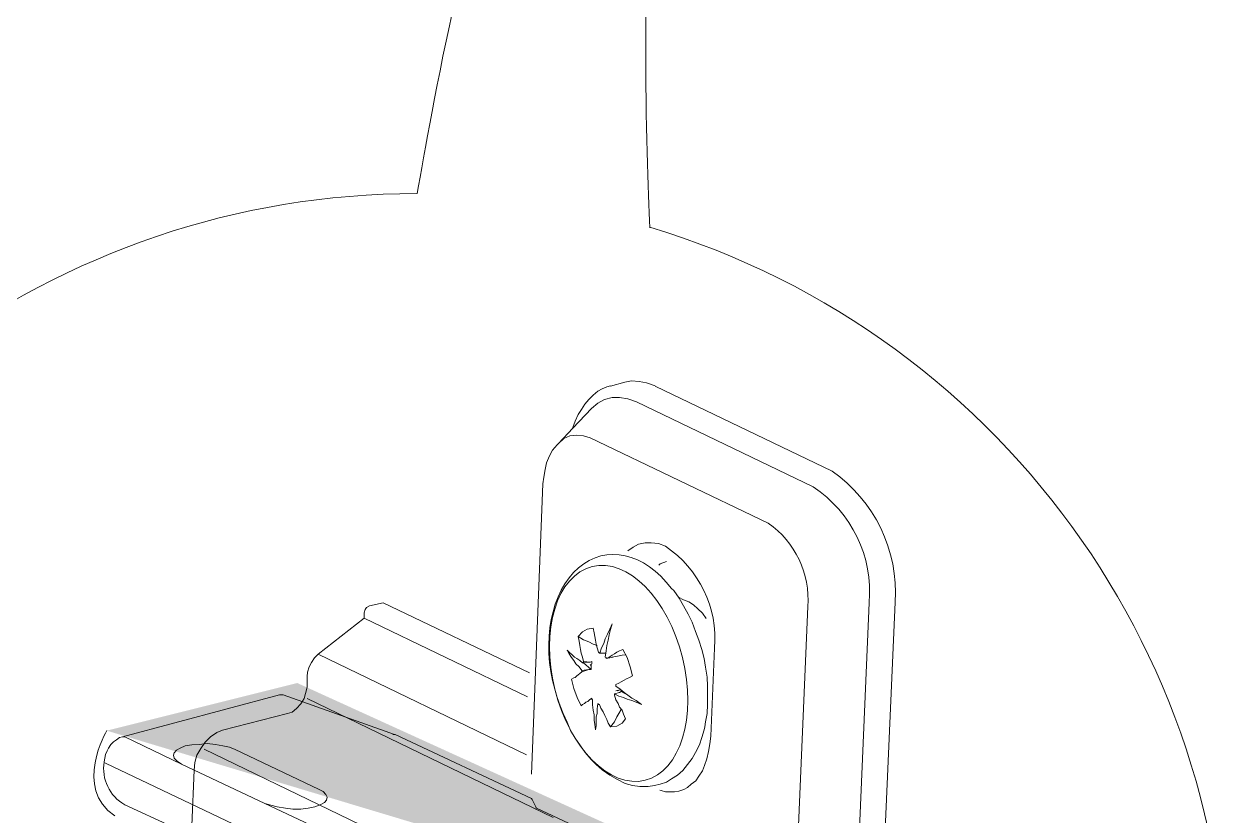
# Model space of a CAD drawing. Header units: metres. Extents: x -11.5 to 7.4, y -3.8 to 5.9.
# Drawn here: x 6.9705 to 7.0997, y -0.4027 to -0.3176 of the extents above; entities that cross this region are included whole.
import ezdxf

# ---------------------------------------------------------------- set-up
doc = ezdxf.new("R2010")
doc.units = ezdxf.units.M
doc.header["$MEASUREMENT"] = 0
doc.layers.add('PDF13_Geometry_Num_Penna__1_Num_Penna__255', color=255, linetype='Continuous', lineweight=18)
doc.layers.add('PDF13_Geometry_Num_Penna__7_Num_Penna__7', color=7, linetype='Continuous', lineweight=18)

msp = doc.modelspace()

# ---------------------------------------------------------------- hatches: boundary and pattern name
at = {"layer": 'PDF13_Geometry_Num_Penna__1_Num_Penna__255', "linetype": 'Continuous', "lineweight": 18}
msp.add_hatch(color=255, dxfattribs=at).paths.add_polyline_path([(7.081834065111334, -0.4243435840558156), (7.070306990880891, -0.4205180155645447), (6.999816530231994, -0.388401176429249), (6.97933978790299, -0.3935203620114986)])

# ---------------------------------------------------------------- linework, layer by layer
at = {"layer": 'PDF13_Geometry_Num_Penna__7_Num_Penna__7', "color": 7, "linetype": 'Continuous', "lineweight": 18, "flags": 128}
for points in [[(7.012687344608793, -0.3357783565159815), (7.012670145521165, -0.3357783565159815, 0.3345977591515129), (6.928942529928964, -0.3988695239654794)], [(7.064603036319243, -0.4064978107316017), (7.064186572697361, -0.4061845416354943), (7.063776251606773, -0.405775449051168), (7.063455611473112, -0.4052926460912873), (7.063211138727523, -0.4046304812175574), (7.063114086733044, -0.4040051715316038), (7.063047747395046, -0.4033282645827629), (7.064088660748499, -0.3797007722506898, 0.2618593769057354), (7.057297478147424, -0.365609805457213), (7.038281429760655, -0.3564672618759541)], [(7.061597495756015, -0.4077245970820771), (7.061179803627873, -0.4074801243364883), (7.060867763038026, -0.4070624322083471), (7.060547122904365, -0.4065955998298358), (7.060355475927922, -0.4060869982385116), (7.060205598164295, -0.4054567745275213), (7.060205598164295, -0.4048830621044566), (7.061277469875483, -0.3797673572899409, 0.2767769410688973), (7.055266388749022, -0.3673139893400306), (7.036266310943626, -0.3581689887462529)], [(7.054856804762192, -0.4107977054895642), (7.05463444512927, -0.4103210450609804), (7.054388743877421, -0.4098235000259871), (7.054060732706207, -0.4091895907962204), (7.053711836928581, -0.4085212833911935), (7.053495619826956, -0.4079561705119437), (7.054700784467272, -0.3801844351649519, 0.2646934567821916), (7.050423125672598, -0.3712040544099127), (7.0312965117225, -0.3620541397910966)], [(7.035342719937928, -0.374202223935586), (7.035915203854737, -0.3738005023888151), (7.036480316733988, -0.3734724912175977), (7.037211277958233, -0.373325070466489), (7.037873442831964, -0.373325070466489), (7.038660915344137, -0.3733840387669316), (7.039390648062124, -0.3737036960955864, -0.2724819425793218), (7.044671750769341, -0.3846412101722203), (7.044263886691276, -0.3941252784935489), (7.044166834696794, -0.3949213505495361), (7.04400958589561, -0.3957481352620045), (7.043846194563134, -0.3965356077741768), (7.043601721817545, -0.3972653404921651), (7.04337076264081, -0.397830453371415), (7.042967812587779, -0.3984029372882203), (7.042642258429078, -0.3989017108294712), (7.04214102787531, -0.3992813192635767), (7.041763876453723, -0.399630215041201), (7.041353555363136, -0.399853803180382), (7.040841268253034, -0.4000110519815658), (7.040380578405818, -0.4001068754697856), (7.03989531843342, -0.4001068754697856), (7.039390402360871, -0.4001068754697856), (7.038919884463583, -0.3999582262124175), (7.038770006699957, -0.3999066289495303)], [(6.986198169796447, -0.4047291302701739), (6.986279251209558, -0.4037721238942265), (6.981271859696898, -0.4014809597207449, -0.3164774494571359), (6.979066568110937, -0.3968750440536049)]]:
    msp.add_lwpolyline(points, format="xyb", dxfattribs=at)
for points in [[(7.033474899021384, -0.3564665247721992), (7.033095290587276, -0.3565562057291238), (7.032596517046027, -0.3567859363996018), (7.032113714086146, -0.3570328661577085), (7.03163828216382, -0.3574505582858487), (7.031139508622569, -0.3579259902081739), (7.030731644544501, -0.3584235352431673), (7.030350807604137, -0.3589960191599726), (7.030001911826512, -0.3595316478890016), (7.029688642730408, -0.3602540095694335), (7.02942819940345, -0.3609161744431635), (7.02942819940345, -0.3610119979313851), (7.031451549212417, -0.3588989671654934)], [(7.033474776170758, -0.3564668933240771), (7.035021465551138, -0.3560578007397499)], [(7.035021219849888, -0.3560571864866198), (7.035752181074136, -0.355895023660401), (7.036576508774084, -0.3559908471486208), (7.037365209792515, -0.3561407249122492), (7.038281675461908, -0.3564662790709461)], [(7.031452040614919, -0.3588992128667439), (7.03211297698239, -0.3583267289499394), (7.032843938206637, -0.3579262359094271), (7.033668265906586, -0.3576952767326906), (7.034464337962575, -0.3576952767326906), (7.035342719937928, -0.3578574395589103), (7.036266556644879, -0.3581694801487565)], [(7.029427953702198, -0.3610117522301328), (7.02790337743448, -0.3626346089985883), (7.028483232388844, -0.3621210933822256), (7.029108542074793, -0.3618090527923785), (7.029838274792782, -0.3617402564418608), (7.030566779004511, -0.3618090527923785), (7.0312965117225, -0.3620547540442276)], [(7.027903745986357, -0.3626349775504663), (7.02775386822273, -0.362782398301575), (7.027241581112628, -0.3633634817621942), (7.026928312016521, -0.3639875629418894), (7.026617499932932, -0.3647172956598759), (7.026452880094194, -0.3654470283778641), (7.026304230836828, -0.366272584584074), (7.026198579298534, -0.3669937177582474), (7.024982358101887, -0.3981891771991126)], [(7.03948782290723, -0.3753406806860236), (7.038825658033501, -0.37557163986276), (7.038668409232317, -0.3757362597014984)], [(7.040037210906362, -0.3782350414327915), (7.040297654233321, -0.3784512585344162), (7.04086276711257, -0.3792768147406269), (7.041340656047414, -0.3801035994530944), (7.041838201082406, -0.380979524415932), (7.042246065160473, -0.3818738769726586), (7.042625673594578, -0.3828480824362348), (7.042975797878462, -0.3838001747871456), (7.043287838468308, -0.3847817512882781), (7.043549510301528, -0.3857559567518543), (7.043704302090191, -0.3867092776090244), (7.043867693422671, -0.387787906104637), (7.043927890229373, -0.3887326274179914), (7.043927890229373, -0.3897154324253833), (7.043927890229373, -0.3906970089265158), (7.043867693422671, -0.3916724428963523), (7.043704302090191, -0.3925643384405602), (7.043615849639528, -0.3931220802822546)], [(7.009036592558211, -0.3797677258418188), (7.007578355628493, -0.3801178501257017)], [(7.024778057510975, -0.3873204594729955), (7.009037206811342, -0.3797676029911923)], [(7.043765973104406, -0.3814569219482715), (7.043355652013817, -0.3808918090690216), (7.04288636262279, -0.380415148640437), (7.042409702194206, -0.3800048275498522), (7.041904786121659, -0.3796866444287081), (7.041339673242407, -0.3794397146706014), (7.040796673475823, -0.3791804998499018)], [(7.007005503159812, -0.3808459857855535), (7.007005503159812, -0.3814184697023579), (7.002065679491407, -0.3853017779878138)], [(7.007578969881624, -0.3801173587231981), (7.007250958710406, -0.3802807500556762), (7.007102309453039, -0.3804969671573026), (7.007005257458559, -0.3808458629349269)], [(7.024572896965681, -0.3898740325834504), (7.007005257458559, -0.381419452507366)], [(7.031623048686205, -0.3824989409573591), (7.030990367962696, -0.3825959929518383), (7.030485451890149, -0.3829141760729815), (7.030010019967825, -0.383390836501567), (7.030104614949785, -0.3838896100428189), (7.030173411300304, -0.3843650419651441), (7.030269234788523, -0.384781505587025), (7.030328203088965, -0.3851918266776115), (7.030485451890149, -0.3856082902994942), (7.030582503884631, -0.3860824937155609)], [(7.031623417238084, -0.3824985724054812), (7.031720469232562, -0.3830108595155846), (7.031788037076822, -0.38339046794969), (7.031875261021227, -0.3837995605340163), (7.031935457827931, -0.3842172526621574), (7.032039880859966, -0.3846263452464846), (7.032195901154889, -0.3850944061312545), (7.032285582111813, -0.3851914581257345), (7.032353149956071, -0.3851914581257345)], [(7.032925019619746, -0.3856081674488685), (7.033014700576672, -0.3849460025751386), (7.03308103991467, -0.3843649191145184), (7.033238288715854, -0.3837998062352677), (7.033324284154, -0.3832273223184632), (7.033490132498997, -0.3826622094392125), (7.033653523831477, -0.3820368997532588), (7.033423793160999, -0.3825958701012144), (7.03317809190915, -0.3831609829804625), (7.032925019619746, -0.3836364149027887), (7.032760399781008, -0.3841499305191505), (7.032515927035423, -0.384626590947736), (7.032352535702941, -0.3851917038269859)], [(7.030010019967825, -0.383390836501567), (7.030582503884631, -0.3837397322791904), (7.03114761676388, -0.3839559493808169), (7.031623048686205, -0.3842176212140362), (7.032039512308087, -0.3843650419651441)], [(7.030484714786393, -0.3862340913879514), (7.030172674196546, -0.3859871616298438), (7.029853262569146, -0.3857549739468471), (7.029606332811039, -0.3856087817019977), (7.029376602140561, -0.3853544809063356), (7.029027706362937, -0.3850940375793765), (7.02881148926131, -0.3848790489840095), (7.029027706362937, -0.3852574289118555), (7.029280778652339, -0.3856677500024412), (7.029539993473039, -0.3859871616298438), (7.029756210574664, -0.3863299148761712), (7.030105106352289, -0.3866493265035738), (7.030417146942137, -0.387058419087901)], [(7.032353027105446, -0.3851915809763593), (7.032925511022251, -0.3851915809763593)], [(7.033015314829802, -0.3851915809763593), (7.032925633872877, -0.3851915809763593)], [(7.033015314829802, -0.3857554653493516), (7.03332489840713, -0.3856080445982428), (7.033654138084605, -0.3854077980779858), (7.033901067842713, -0.3852579203143591), (7.034152911625856, -0.3850945289818801), (7.034466180721964, -0.3849458797245129), (7.034792963386922, -0.3847824883920339)], [(7.034793331938799, -0.3847818741389037), (7.035261392823569, -0.3856676271518165), (7.035604146069895, -0.3866504321592075), (7.035835105246633, -0.3876234091165243)], [(7.000876239731214, -0.3877121072684417), (7.000935208031658, -0.3872366753461165), (7.001091228326583, -0.3866715624668657), (7.001336929578429, -0.3861936735320217), (7.001664940749643, -0.3856813864219193), (7.002065433790158, -0.3853017779878138)], [(7.024470930946164, -0.3961059991353206), (7.002065433790158, -0.3853025150915697)], [(7.031310639544481, -0.3861659092905629), (7.030485083338272, -0.3862334771348204), (7.030582135332752, -0.3861659092905629), (7.030582135332752, -0.3860823708649344)], [(7.030582258183378, -0.3860829851180645), (7.031310762395107, -0.3861652950374328)], [(7.030582258183378, -0.3862334771348204), (7.031407814389587, -0.3869619813465501)], [(7.03147489083134, -0.3860829851180645), (7.031310270992602, -0.3861652950374328)], [(7.031310516693855, -0.3863966227660489), (7.031407568688333, -0.3865465005296755)], [(7.031407691538963, -0.3864860580217204), (7.031310639544481, -0.3863963770647958)], [(7.03147489083134, -0.3860834765205681), (7.03147489083134, -0.3861657864399373), (7.03147489083134, -0.3863291777724154), (7.031407322987084, -0.3864864265735983)], [(7.031407691538963, -0.386546009127172), (7.031407691538963, -0.3867094004596501), (7.031407691538963, -0.3869612442427943)], [(7.032925388171627, -0.3856084131501198), (7.033015069128549, -0.3856673814505633), (7.033015069128549, -0.3857558339012286)], [(7.033743573340278, -0.3856082902994942), (7.033586324539096, -0.3856672585999377), (7.033015069128549, -0.3857557110506029)], [(7.034726132646417, -0.3854075523767344), (7.03422121657387, -0.3855033758649551), (7.033653646682101, -0.38560902740325)], [(7.033743573340278, -0.3856084131501198), (7.033653892383354, -0.3856084131501198)], [(7.03510524967802, -0.3853541123544568), (7.034725641243913, -0.3854069381236052)], [(7.000876731133717, -0.3877118615671904), (7.000876731133717, -0.388850686869505), (7.000712111294979, -0.3895128517432349), (7.000556091000055, -0.3900779646224848), (7.000214566259988, -0.3906209643890683), (6.999729306287588, -0.3911344800054311), (6.999252645859002, -0.3915374300584613), (6.998756329330268, -0.391693450353384), (6.99179192734664, -0.3934624993666898)], [(7.029280655801713, -0.3880025261481252), (7.029539870622415, -0.387847734359462), (7.029689748386041, -0.3877887660590185), (7.029853139718519, -0.3876241462202801), (7.030010388519703, -0.3875356937696139), (7.030173779852181, -0.3873710739308773), (7.030417024091511, -0.3872076825983983)], [(7.03041677839026, -0.3870582962372744), (7.031147739614505, -0.3869612442427943)], [(7.031147739614505, -0.3869619813465501), (7.03041677839026, -0.3872076825983983), (7.03041677839026, -0.3871266011852885), (7.03041677839026, -0.3870578048347699)], [(7.031147371062628, -0.386961735645297), (7.031407814389587, -0.386961735645297)], [(7.035834613844129, -0.3876240233696544), (7.035521344748023, -0.3877886432083919), (7.035194562083067, -0.3879520345408709), (7.034941489793663, -0.388100683798239), (7.034629449203818, -0.388264075130718), (7.034383747951969, -0.3884127243880853), (7.034056965287009, -0.3885761157205652)], [(7.043615972490151, -0.3931217117303767), (7.043549633152153, -0.3934497229015932), (7.043287961318937, -0.3942679080702467), (7.043043488573348, -0.3950566090886785), (7.042625796445206, -0.3958821652948874), (7.0422461880111, -0.3965136175121362), (7.04174741446985, -0.3971757823858661), (7.041273211053783, -0.3978158341469298), (7.040699498630717, -0.3983158361944401), (7.040037333756986, -0.3986942161222862), (7.039501705027961, -0.3990431118999096), (7.03883954015423, -0.3992667000390915), (7.038199488393166, -0.399422720334015), (7.037537323519436, -0.3995185438222357), (7.03664419946897, -0.3995185438222357), (7.035834613844129, -0.399422720334015), (7.035044684319438, -0.399199132194834), (7.034221585125749, -0.3987888111042466), (7.033423056057243, -0.3983158361944401), (7.032597499851034, -0.3977494948089308), (7.031935334977303, -0.3971757823858661), (7.031407077285831, -0.3966106695066154), (7.030744912412102, -0.3958821652948874), (7.030269480489775, -0.3951524325768991), (7.029689625535413, -0.3943268763706902), (7.029190851994162, -0.3935086912020367), (7.028811243560058, -0.3926241666953842), (7.028402150975731, -0.3916720743444735), (7.028088881879624, -0.3908600317071169), (7.027739986102, -0.3899669076566497), (7.027509026925264, -0.3890750121124418)], [(7.030327957387714, -0.3908601545577426), (7.029920093309647, -0.3899670305072762), (7.029539256369283, -0.3889928250436991), (7.029280041548585, -0.3880026489987518)], [(7.033900944992086, -0.3895575693710711), (7.034383747951969, -0.3898032706229184), (7.034883749999478, -0.3899666619553983), (7.035260901421063, -0.3901312817941358), (7.03576581749361, -0.3902799310515039), (7.036249848959754, -0.390443322383982), (7.036808819307709, -0.3906963946733857), (7.036249848959754, -0.3902799310515039), (7.03576581749361, -0.3900342297996557), (7.035357953415545, -0.3897148181722541), (7.034941489793663, -0.3894027775824069), (7.034531168703076, -0.3890747664111904), (7.034056965287009, -0.3887320131648613)], [(7.034220970872617, -0.389238649146173), (7.034531782956208, -0.3891415971516929), (7.034056351033879, -0.389238649146173)], [(7.034056719585761, -0.3885759928699386), (7.034056719585761, -0.3886742733706789), (7.034056719585761, -0.3887320131648613)], [(7.034628957801312, -0.3893051113347976), (7.034628957801312, -0.3892387719967978), (7.034628957801312, -0.3891417200023186)], [(6.997902026077593, -0.3896648179675033), (6.981038320657017, -0.3941844924952447), (6.980715223510837, -0.394270487933392), (6.980405639933508, -0.3944953045788315), (6.980081314281069, -0.3947385488181618), (6.979769273691222, -0.394992849613824), (6.979537086008225, -0.3953933426543363), (6.97937000915697, -0.3957053832441826), (6.979215217368305, -0.3960960482346207), (6.979136592967714, -0.3964658286186529), (6.979066568110936, -0.3968749212029783), (6.979066568110936, -0.3969646021599029), (6.979215217368305, -0.3970321700041612)], [(6.997902148928222, -0.389665309370006), (6.997993058391405, -0.389665309370006), (6.998071682791995, -0.389665309370006), (6.998149078686328, -0.389665309370006), (6.998226474580662, -0.389665309370006), (6.998294042424918, -0.389665309370006)], [(7.010254410812996, -0.3939303145502082), (6.9982949023793, -0.3896649408181281)], [(7.000876239731214, -0.3900791931287433), (7.027337036048969, -0.4028556582248335)], [(7.03147489083134, -0.3900342297996557), (7.031213218998126, -0.3902209627510604), (7.031058427209459, -0.390376983045984), (7.030834839070277, -0.390443322383982), (7.030678818775353, -0.3905993426789056), (7.030484714786393, -0.3906963946733857), (7.030327465985213, -0.3908597860058647)], [(7.031557692153214, -0.3902207170498082), (7.031475382233843, -0.3901310360928836), (7.031475382233843, -0.3900339840984035)], [(7.031557446451961, -0.3902207170498082), (7.031557446451961, -0.3907575742850957), (7.031623785789961, -0.3913214586580871), (7.031720837784443, -0.3918349742744498), (7.031720837784443, -0.3924000871536997), (7.031788405628699, -0.3928767475822834), (7.031875629573104, -0.3934492314990887), (7.031935826379808, -0.3929713425642447), (7.031935826379808, -0.3924602839604017), (7.031935826379808, -0.392049962869816), (7.032040249411843, -0.3916715829419699), (7.032040249411843, -0.391172809400719), (7.032137301406324, -0.3906003254839137)], [(7.033490992453377, -0.3931218345810024), (7.034153157327108, -0.3930395246616332), (7.034725641243913, -0.3927201130342315), (7.03510524967802, -0.392243452605646), (7.034882890045097, -0.391738536533099), (7.034725641243913, -0.3913220729112163), (7.034465197916957, -0.3910088038151107), (7.034315320153329, -0.3905997112307835), (7.034056105332628, -0.3902213313029375), (7.033901313543964, -0.389715186724132)], [(7.034465812170083, -0.3894031461342848), (7.033900699290836, -0.389557937922949), (7.033900699290836, -0.3896549899174291), (7.033900699290836, -0.389715186724132)], [(7.034628957801312, -0.3893047427829197), (7.034465566468834, -0.3894030232836592)], [(7.035358321967422, -0.3897150638735054), (7.034628589249435, -0.3893047427829197)], [(7.032137301406324, -0.3905993426789056), (7.032196269706766, -0.3906963946733857), (7.032285950663692, -0.3906963946733857), (7.03245057050243, -0.3911054872577129), (7.032695043248017, -0.3914850956918183), (7.032858434580497, -0.3919015593136992), (7.033080794213419, -0.3923106518980264), (7.033238043014602, -0.3927197444823536), (7.033489886797744, -0.3931214660291236)], [(7.034628957801312, -0.3912615075526356), (7.034384485055723, -0.391671828643223), (7.034152297372728, -0.3920502085710682), (7.033900453589585, -0.3925649526936894), (7.033490132498997, -0.3931214660291236)], [(6.981038934910146, -0.3941846153458703), (6.981123701842032, -0.3941846153458703), (6.981271122593142, -0.3941846153458703)], [(6.981271736846269, -0.3941846153458703), (6.987381098473469, -0.3971281163430076)], [(6.99179192734664, -0.3934629907691924), (6.991159246623134, -0.3937172915648555), (6.990497081749405, -0.3941927234871816), (6.989924597832598, -0.3947652074039869), (6.989456536947827, -0.3954273722777168), (6.989040073325945, -0.3961546479831863), (6.988794372074098, -0.3969531770516923), (6.988726804229842, -0.397762762676531)], [(7.010098390518072, -0.3939303145502082), (7.010175786412406, -0.3939303145502082), (7.010254410812996, -0.3939303145502082), (7.010333035213586, -0.3939303145502082)], [(7.010333035213586, -0.3939306831020852), (7.024996485923866, -0.400826288735197), (7.025071424805683, -0.4009343972860089), (7.025150049206273, -0.4010805895308582)], [(6.987380852772217, -0.3971282391936342), (6.986900506824854, -0.3968174271100455), (6.986578638184932, -0.3964660743199033), (6.986512298846936, -0.3961650902863898), (6.986578638184932, -0.395920617540801), (6.986831710474336, -0.3956073484446954), (6.98721500442722, -0.3953935883555877), (6.987769060750137, -0.3951380590536662), (6.988479137367976, -0.3950520636155188), (6.989261695855113, -0.3949930953150762), (6.990149905880541, -0.3948960433205961), (6.991017231299566, -0.3949930953150762), (6.991808389330517, -0.3951380590536662), (6.992519694454616, -0.3953063644111818), (6.993153603684384, -0.3955385520941785), (7.002100814770424, -0.3998112968638132)], [(7.042387466230913, -0.4209393932114631), (6.989798798791652, -0.3955215987077993)], [(6.979215340218932, -0.3970321700041612), (6.996724011425611, -0.4053540714042496)], [(6.987380607070966, -0.3971281163430076), (6.99632290413197, -0.4013357502809036)], [(6.988726558528588, -0.3977622712740274), (6.988221642456041, -0.4096591258885018), (6.988466115201629, -0.4093397142610993), (6.989039827624692, -0.4086775493873693), (6.989604940503943, -0.4081038369643046), (6.990183566952044, -0.4077242285301992), (6.990742537299999, -0.4073753327525758), (6.991375218023508, -0.4072266834952076)], [(7.080878901494774, -0.4411341933539692), (6.996323272683847, -0.4013355045796505), (6.996959638926132, -0.4015468076562403), (6.997659887493898, -0.401694228407349), (6.998538269469256, -0.4018613052586053), (6.999339255550279, -0.4019473006967518), (7.000197981425488, -0.4019473006967518), (7.00100019601277, -0.4018613052586053), (7.001699216074279, -0.401694228407349), (7.002265557459786, -0.4014804683182414), (7.002732389838298, -0.4012359955726525), (7.002967034533814, -0.4009927513333231), (7.003046887440664, -0.4006794822372175), (7.002898238183294, -0.4003674416473695), (7.002588654605965, -0.4000664576138568), (7.002100937621048, -0.3998109283119353)], [(7.025149434953143, -0.4010802209789812), (7.025531500399765, -0.4018615509598575), (7.025463932555509, -0.4017902975968219)], [(7.051752492295721, -0.4141334685352769), (7.025531254698516, -0.4018619195117354)]]:
    msp.add_lwpolyline(points, dxfattribs=at)
at = {"layer": 'PDF13_Geometry_Num_Penna__7_Num_Penna__7', "color": 7, "linetype": 'Continuous', "lineweight": 18}
msp.add_arc((7.012654214844789, -0.422807393327628), 0.08708752425908095, 202.7345917696698, 73.27244624707775, dxfattribs=at)
msp.add_ellipse((7.034967992783537, -0.386106641803126), major_axis=(-0.002227985395078847, 0.01143796912807427), ratio=0.6825878844897805, start_param=5.330936043630801, end_param=7.981922110684634, dxfattribs=at)
msp.add_ellipse((7.034359819326886, -0.387366719974291), major_axis=(-0.002844967573738977, 0.01149133965539856), ratio=0.5972369098089423, dxfattribs=at)
for points in [[(7.065034487717487, -0.231073750846015), (7.027286175889838, -0.2461733212783272), (7.015910207929279, -0.3185605955914896), (7.012687836011294, -0.3357781108147302)], [(7.03770145195567, -0.3394501160235963), (7.037240762108456, -0.3239561950820686), (7.032970474351341, -0.2544436254155267), (7.065034487717488, -0.231073750846015)], [(6.97933978790299, -0.3935203620114986), (6.97933978790299, -0.3935203620114986), (6.975713237425715, -0.3997058910267688), (6.980193599753157, -0.4026911612367199)]]:
    msp.add_open_spline(points, degree=3, dxfattribs=at)

doc.saveas('drawing.dxf')
